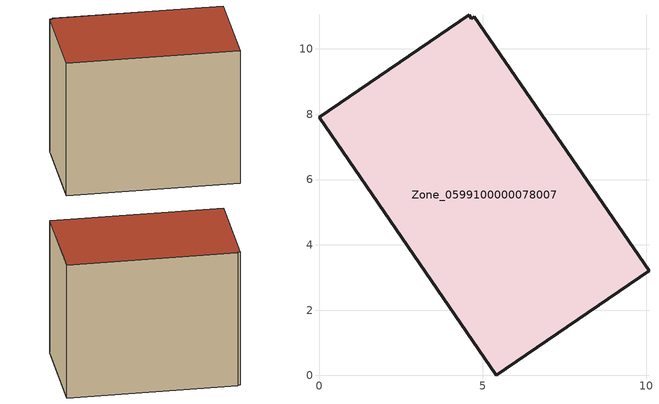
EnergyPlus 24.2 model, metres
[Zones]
Zone_0599100000078007
 floor ground (C_G): 4.65,10.93 4.74,10.99 10.09,3.2 5.42,0 0,7.9 4.59,11.05 z0
 wall outside (C_F): 0,7.9 5.42,0 10.09,3.2 4.74,10.99 4.65,10.93 4.59,11.05 0,7.9 z0:8.02
 roof outside (C_R): 4.74,10.99 4.65,10.93 4.59,11.05 0,7.9 5.42,0 10.09,3.2 z8.02
[BUILDING]
Pand.0599100000078007: North Axis=0; Terrain=City; Loads Convergence Tolerance Value=0.04; Temperature Convergence Tolerance Value=0.4; Solar Distribution=FullExterior; Maximum Number of Warmup Days=25; Minimum Number of Warmup Days=1
[Site:Location]
Rotterdam.The.Hague.AP_ZH_NLD Design_Conditions: Latitude=51.96; Longitude=4.45; Time Zone=1; Elevation=-4.5
[SITE:GROUNDTEMPERATURE:BUILDINGSURFACE]
18, 18, 18, 18, 18, 18, 18, 18, 18, 18, 18, 18
[MATERIAL] Thermal Absorptance=0.9; Solar Absorptance=0.7; Visible Absorptance=0.7
Name | Roughness | Thickness | Conductivity | Density | Specific Heat
G.TC.1975-1991 | MediumSmooth | 0.15 | 0.288461 | 540 | 1210
F.TC.1975-1991 | Rough | 0.3 | 0.230769 | 1920 | 840
R.TC.1975-1991 | MediumRough | 0.2 | 0.153846 | 1500 | 1000
[CONSTRUCTION]
C_G: G.TC.1975-1991
C_F: F.TC.1975-1991
C_R: R.TC.1975-1991
[ZONE]
Zone_0599100000078007: Type=1; Multiplier=1; Ceiling Height=Autocalculate; Volume=Autocalculate; Floor Area=autocalculate; Part of Total Floor Area=Yes
[ZONEINFILTRATION:DESIGNFLOWRATE]
Infil_Zone_0599100000078007: Zone or ZoneList or Space or SpaceList=Zone_0599100000078007; Schedule=AlwaysOn; Design Flow Rate Calculation Method=Flow/Area; Flow Rate per Floor Area=0.003; Constant Term Coefficient=1; Temperature Term Coefficient=0; Velocity Term Coefficient=0; Velocity Squared Term Coefficient=0
[HVACTEMPLATE:ZONE:IDEALLOADSAIRSYSTEM]
Zone_0599100000078007: Maximum Heating Supply Air Temperature=50; Minimum Cooling Supply Air Temperature=13; Maximum Heating Supply Air Humidity Ratio=0.0156; Minimum Cooling Supply Air Humidity Ratio=0.0077; Heating Limit=NoLimit; Cooling Limit=NoLimit; Dehumidification Control Type=ConstantSensibleHeatRatio; Cooling Sensible Heat Ratio=0.7; Dehumidification Setpoint=60; Humidification Control Type=None; Humidification Setpoint=30; Outdoor Air Method=None; Outdoor Air Flow Rate per Person=0.00944; Outdoor Air Flow Rate per Zone Floor Area=0; Outdoor Air Flow Rate per Zone=0; Demand Controlled Ventilation Type=None; Outdoor Air Economizer Type=NoEconomizer; Heat Recovery Type=None; Sensible Heat Recovery Effectiveness=0.7; Latent Heat Recovery Effectiveness=0.65
[ZONECONTROL:THERMOSTAT]
ThermostatControl_Zone_0599100000078007: Zone or ZoneList=Zone_0599100000078007; Control Type Schedule=DualSetpointControlType; Control 1=Thermostat_Zone_0599100000078007; Temperature Difference Between Cutout And Setpoint=0
[THERMOSTATSETPOINT:DUALSETPOINT]
Thermostat_Zone_0599100000078007: Heating Setpoint Temperature Schedule=HeatingSetpoint_Zone_0599100000078007; Cooling Setpoint Temperature Schedule=CoolingSetpoint_Zone_0599100000078007
[SCHEDULE:COMPACT]
HeatingSetpoint_Zone_0599100000078007: Through: 12/31, For: AllDays, Until: 24:00, 21
CoolingSetpoint_Zone_0599100000078007: Through: 12/31, For: AllDays, Until: 24:00, 24
DualSetpointControlType: Through: 12/31, For: AllDays, Until: 24:00, 4
AlwaysOn: Through: 12/31, For: AllDays, Until: 24:00, 1
